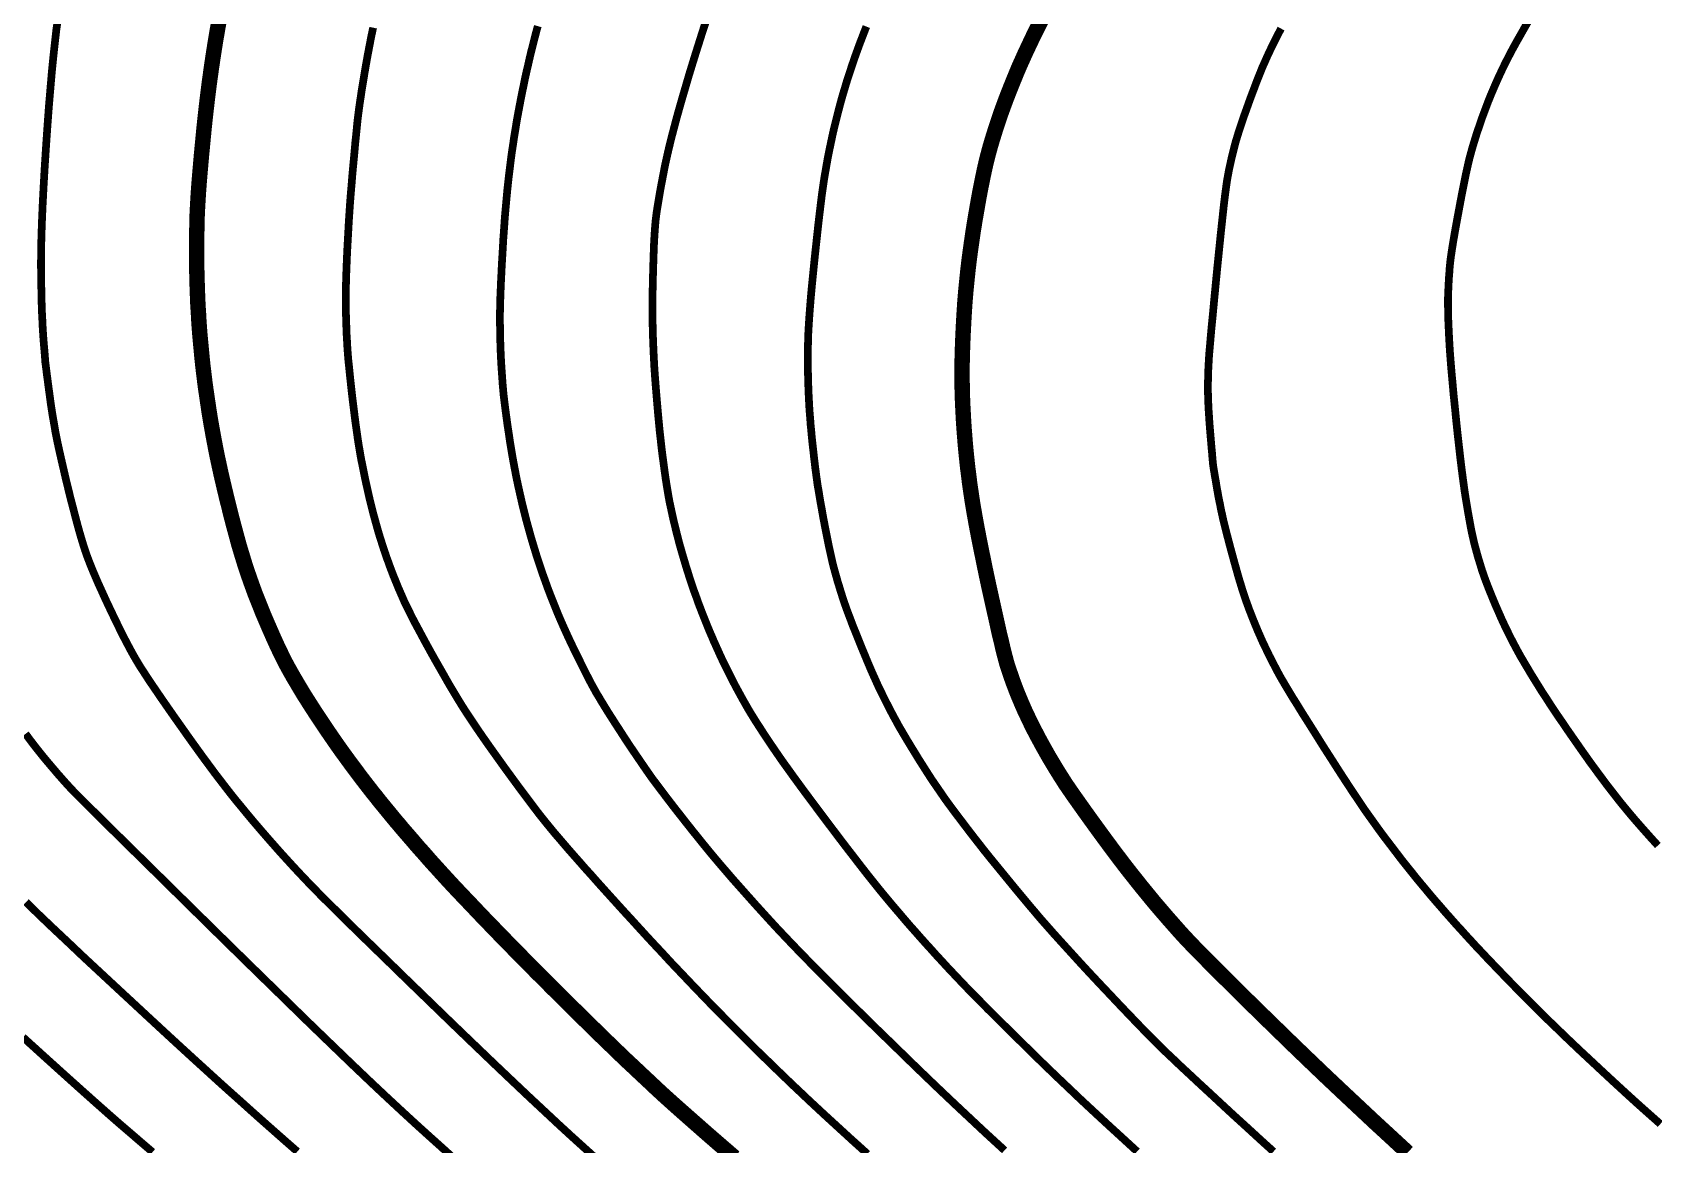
# Model space of a CAD drawing. Extents: x 36524600 to 36525730, y 2746759 to 2747713.
# Drawn here: x 36525133.72 to 36525149.49, y 2747495.48 to 2747506.29 of the extents above; entities that cross this region are included whole.
import ezdxf

# ---------------------------------------------------------------- set-up
doc = ezdxf.new("R2010")
doc.units = 0
doc.header["$LTSCALE"] = 1000
doc.header["$MEASUREMENT"] = 0
doc.layers.add('DGX', color=251, linetype='Continuous')

# ---------------------------------------------------------------- blocks, each defined once
blk = doc.blocks.new('dxt')
at = {"layer": 'DGX', "color": 253, "linetype": 'Continuous', "flags": 128}
for points, const_width in [([(36525143.534, 2747506.416), (36525143.506, 2747506.361), (36525143.479, 2747506.307), (36525143.452, 2747506.252), (36525143.426, 2747506.197), (36525143.4, 2747506.142), (36525143.374, 2747506.087), (36525143.349, 2747506.031), (36525143.324, 2747505.976), (36525143.3, 2747505.92), (36525143.277, 2747505.864), (36525143.254, 2747505.808), (36525143.231, 2747505.751), (36525143.209, 2747505.695), (36525143.187, 2747505.638), (36525143.166, 2747505.581), (36525143.145, 2747505.524), (36525143.125, 2747505.467), (36525143.106, 2747505.409), (36525143.087, 2747505.352), (36525143.069, 2747505.294), (36525143.051, 2747505.236), (36525143.034, 2747505.178), (36525143.017, 2747505.115), (36525142.999, 2747505.046), (36525142.981, 2747504.968), (36525142.963, 2747504.883), (36525142.944, 2747504.79), (36525142.925, 2747504.69), (36525142.906, 2747504.581), (36525142.886, 2747504.466), (36525142.867, 2747504.347), (36525142.85, 2747504.229), (36525142.834, 2747504.113), (36525142.82, 2747503.999), (36525142.808, 2747503.886), (36525142.797, 2747503.775), (36525142.788, 2747503.665), (36525142.781, 2747503.557), (36525142.775, 2747503.452), (36525142.77, 2747503.35), (36525142.766, 2747503.252), (36525142.763, 2747503.159), (36525142.761, 2747503.069), (36525142.76, 2747502.983), (36525142.761, 2747502.9), (36525142.762, 2747502.822), (36525142.764, 2747502.746), (36525142.767, 2747502.67), (36525142.771, 2747502.594), (36525142.775, 2747502.517), (36525142.78, 2747502.441), (36525142.786, 2747502.365), (36525142.792, 2747502.289), (36525142.799, 2747502.213), (36525142.807, 2747502.137), (36525142.815, 2747502.062), (36525142.825, 2747501.986), (36525142.834, 2747501.91), (36525142.845, 2747501.835), (36525142.856, 2747501.759), (36525142.868, 2747501.684), (36525142.881, 2747501.609), (36525142.895, 2747501.53), (36525142.911, 2747501.444), (36525142.929, 2747501.352), (36525142.949, 2747501.252), (36525142.971, 2747501.145), (36525142.994, 2747501.032), (36525143.02, 2747500.911), (36525143.048, 2747500.784), (36525143.076, 2747500.659), (36525143.101, 2747500.547), (36525143.123, 2747500.447), (36525143.144, 2747500.361), (36525143.161, 2747500.287), (36525143.177, 2747500.225), (36525143.19, 2747500.176), (36525143.2, 2747500.14), (36525143.21, 2747500.111), (36525143.22, 2747500.081), (36525143.23, 2747500.052), (36525143.24, 2747500.022), (36525143.25, 2747499.993), (36525143.261, 2747499.963), (36525143.272, 2747499.934), (36525143.283, 2747499.905), (36525143.294, 2747499.876), (36525143.306, 2747499.847), (36525143.318, 2747499.818), (36525143.33, 2747499.79), (36525143.342, 2747499.761), (36525143.355, 2747499.732), (36525143.367, 2747499.704), (36525143.38, 2747499.676), (36525143.394, 2747499.647), (36525143.407, 2747499.619), (36525143.421, 2747499.591), (36525143.434, 2747499.563), (36525143.448, 2747499.535), (36525143.462, 2747499.507), (36525143.477, 2747499.48), (36525143.491, 2747499.452), (36525143.506, 2747499.424), (36525143.521, 2747499.397), (36525143.536, 2747499.369), (36525143.551, 2747499.342), (36525143.566, 2747499.315), (36525143.582, 2747499.287), (36525143.597, 2747499.26), (36525143.613, 2747499.233), (36525143.629, 2747499.206), (36525143.645, 2747499.179), (36525143.661, 2747499.153), (36525143.677, 2747499.126), (36525143.694, 2747499.099), (36525143.71, 2747499.073), (36525143.727, 2747499.046), (36525143.744, 2747499.02), (36525143.762, 2747498.991), (36525143.785, 2747498.957), (36525143.812, 2747498.918), (36525143.842, 2747498.874), (36525143.877, 2747498.825), (36525143.915, 2747498.771), (36525143.957, 2747498.712), (36525144.003, 2747498.648), (36525144.05, 2747498.583), (36525144.095, 2747498.521), (36525144.139, 2747498.461), (36525144.181, 2747498.404), (36525144.221, 2747498.35), (36525144.26, 2747498.298), (36525144.297, 2747498.249), (36525144.332, 2747498.203), (36525144.367, 2747498.158), (36525144.402, 2747498.113), (36525144.437, 2747498.069), (36525144.472, 2747498.025), (36525144.507, 2747497.981), (36525144.543, 2747497.937), (36525144.579, 2747497.893), (36525144.615, 2747497.849), (36525144.651, 2747497.806), (36525144.688, 2747497.763), (36525144.725, 2747497.72), (36525144.762, 2747497.677), (36525144.799, 2747497.635), (36525144.837, 2747497.592), (36525144.874, 2747497.55), (36525144.912, 2747497.508), (36525144.957, 2747497.46), (36525145.017, 2747497.397), (36525145.091, 2747497.322), (36525145.179, 2747497.233), (36525145.282, 2747497.13), (36525145.399, 2747497.014), (36525145.53, 2747496.884), (36525145.676, 2747496.741), (36525145.83, 2747496.591), (36525145.984, 2747496.441), (36525146.14, 2747496.291), (36525146.297, 2747496.141), (36525146.455, 2747495.992), (36525146.615, 2747495.842), (36525146.775, 2747495.692), (36525146.937, 2747495.543), (36525147.094, 2747495.398)], 0.15), ([(36525145.789, 2747495.408), (36525145.66, 2747495.525), (36525145.526, 2747495.648), (36525145.393, 2747495.769), (36525145.271, 2747495.882), (36525145.159, 2747495.986), (36525145.057, 2747496.08), (36525144.965, 2747496.166), (36525144.883, 2747496.242), (36525144.812, 2747496.31), (36525144.75, 2747496.368), (36525144.691, 2747496.426), (36525144.625, 2747496.491), (36525144.553, 2747496.564), (36525144.475, 2747496.644), (36525144.391, 2747496.732), (36525144.3, 2747496.827), (36525144.203, 2747496.93), (36525144.099, 2747497.04), (36525143.996, 2747497.15), (36525143.9, 2747497.254), (36525143.812, 2747497.351), (36525143.73, 2747497.441), (36525143.655, 2747497.524), (36525143.587, 2747497.601), (36525143.526, 2747497.67), (36525143.472, 2747497.734), (36525143.422, 2747497.793), (36525143.372, 2747497.853), (36525143.322, 2747497.913), (36525143.272, 2747497.973), (36525143.223, 2747498.033), (36525143.173, 2747498.094), (36525143.124, 2747498.154), (36525143.074, 2747498.215), (36525143.025, 2747498.275), (36525142.976, 2747498.336), (36525142.928, 2747498.398), (36525142.88, 2747498.459), (36525142.832, 2747498.521), (36525142.785, 2747498.583), (36525142.738, 2747498.645), (36525142.691, 2747498.707), (36525142.645, 2747498.769), (36525142.599, 2747498.832), (36525142.555, 2747498.896), (36525142.511, 2747498.96), (36525142.467, 2747499.024), (36525142.425, 2747499.089), (36525142.383, 2747499.155), (36525142.341, 2747499.221), (36525142.302, 2747499.285), (36525142.265, 2747499.345), (36525142.231, 2747499.401), (36525142.2, 2747499.453), (36525142.172, 2747499.501), (36525142.146, 2747499.545), (36525142.124, 2747499.586), (36525142.104, 2747499.622), (36525142.086, 2747499.656), (36525142.067, 2747499.691), (36525142.05, 2747499.725), (36525142.032, 2747499.76), (36525142.014, 2747499.795), (36525141.997, 2747499.829), (36525141.98, 2747499.864), (36525141.963, 2747499.899), (36525141.945, 2747499.936), (36525141.926, 2747499.978), (36525141.905, 2747500.025), (36525141.882, 2747500.076), (36525141.858, 2747500.132), (36525141.833, 2747500.192), (36525141.806, 2747500.257), (36525141.777, 2747500.327), (36525141.749, 2747500.397), (36525141.723, 2747500.462), (36525141.698, 2747500.523), (36525141.677, 2747500.58), (36525141.657, 2747500.632), (36525141.639, 2747500.68), (36525141.624, 2747500.723), (36525141.61, 2747500.762), (36525141.598, 2747500.799), (36525141.587, 2747500.836), (36525141.575, 2747500.873), (36525141.564, 2747500.91), (36525141.552, 2747500.947), (36525141.542, 2747500.985), (36525141.531, 2747501.022), (36525141.521, 2747501.059), (36525141.51, 2747501.099), (36525141.499, 2747501.144), (36525141.488, 2747501.194), (36525141.476, 2747501.248), (36525141.463, 2747501.307), (36525141.45, 2747501.372), (36525141.436, 2747501.441), (36525141.422, 2747501.514), (36525141.408, 2747501.588), (36525141.396, 2747501.658), (36525141.384, 2747501.722), (36525141.374, 2747501.782), (36525141.365, 2747501.837), (36525141.356, 2747501.888), (36525141.35, 2747501.933), (36525141.344, 2747501.974), (36525141.339, 2747502.014), (36525141.333, 2747502.057), (36525141.328, 2747502.102), (36525141.322, 2747502.149), (36525141.317, 2747502.198), (36525141.311, 2747502.25), (36525141.305, 2747502.304), (36525141.299, 2747502.361), (36525141.294, 2747502.419), (36525141.288, 2747502.477), (36525141.284, 2747502.535), (36525141.279, 2747502.593), (36525141.275, 2747502.651), (36525141.272, 2747502.709), (36525141.269, 2747502.767), (36525141.267, 2747502.826), (36525141.264, 2747502.884), (36525141.263, 2747502.942), (36525141.262, 2747503), (36525141.261, 2747503.058), (36525141.261, 2747503.116), (36525141.261, 2747503.175), (36525141.262, 2747503.233), (36525141.263, 2747503.291), (36525141.265, 2747503.354), (36525141.269, 2747503.427), (36525141.274, 2747503.509), (36525141.281, 2747503.601), (36525141.289, 2747503.702), (36525141.299, 2747503.813), (36525141.311, 2747503.934), (36525141.324, 2747504.064), (36525141.338, 2747504.195), (36525141.351, 2747504.315), (36525141.363, 2747504.426), (36525141.375, 2747504.528), (36525141.386, 2747504.619), (36525141.396, 2747504.701), (36525141.406, 2747504.773), (36525141.415, 2747504.835), (36525141.424, 2747504.893), (36525141.434, 2747504.95), (36525141.444, 2747505.008), (36525141.454, 2747505.065), (36525141.465, 2747505.122), (36525141.477, 2747505.179), (36525141.489, 2747505.236), (36525141.501, 2747505.293), (36525141.514, 2747505.35), (36525141.528, 2747505.406), (36525141.542, 2747505.463), (36525141.556, 2747505.519), (36525141.571, 2747505.576), (36525141.586, 2747505.632), (36525141.602, 2747505.688), (36525141.619, 2747505.744), (36525141.635, 2747505.799), (36525141.653, 2747505.855), (36525141.671, 2747505.91), (36525141.689, 2747505.965), (36525141.708, 2747506.021), (36525141.727, 2747506.075), (36525141.747, 2747506.13), (36525141.767, 2747506.185), (36525141.788, 2747506.239), (36525141.809, 2747506.294), (36525141.83, 2747506.348)], 0.075), ([(36525144.463, 2747495.409), (36525144.318, 2747495.542), (36525144.178, 2747495.67), (36525144.044, 2747495.794), (36525143.915, 2747495.914), (36525143.792, 2747496.031), (36525143.674, 2747496.143), (36525143.561, 2747496.252), (36525143.454, 2747496.356), (36525143.353, 2747496.456), (36525143.258, 2747496.549), (36525143.169, 2747496.637), (36525143.087, 2747496.719), (36525143.011, 2747496.794), (36525142.942, 2747496.864), (36525142.88, 2747496.928), (36525142.823, 2747496.985), (36525142.77, 2747497.04), (36525142.718, 2747497.095), (36525142.665, 2747497.151), (36525142.613, 2747497.206), (36525142.562, 2747497.262), (36525142.51, 2747497.318), (36525142.459, 2747497.375), (36525142.408, 2747497.431), (36525142.357, 2747497.488), (36525142.307, 2747497.545), (36525142.256, 2747497.602), (36525142.206, 2747497.66), (36525142.157, 2747497.718), (36525142.107, 2747497.776), (36525142.058, 2747497.834), (36525142.009, 2747497.893), (36525141.958, 2747497.955), (36525141.901, 2747498.026), (36525141.839, 2747498.104), (36525141.771, 2747498.191), (36525141.698, 2747498.286), (36525141.619, 2747498.388), (36525141.535, 2747498.499), (36525141.445, 2747498.618), (36525141.356, 2747498.737), (36525141.273, 2747498.848), (36525141.196, 2747498.952), (36525141.126, 2747499.048), (36525141.062, 2747499.137), (36525141.004, 2747499.218), (36525140.953, 2747499.292), (36525140.908, 2747499.358), (36525140.868, 2747499.418), (36525140.83, 2747499.475), (36525140.796, 2747499.528), (36525140.764, 2747499.577), (36525140.735, 2747499.623), (36525140.709, 2747499.665), (36525140.686, 2747499.703), (36525140.666, 2747499.738), (36525140.648, 2747499.77), (36525140.629, 2747499.803), (36525140.611, 2747499.836), (36525140.593, 2747499.869), (36525140.575, 2747499.902), (36525140.557, 2747499.935), (36525140.54, 2747499.968), (36525140.523, 2747500.001), (36525140.506, 2747500.035), (36525140.489, 2747500.068), (36525140.472, 2747500.102), (36525140.456, 2747500.136), (36525140.439, 2747500.169), (36525140.423, 2747500.203), (36525140.407, 2747500.237), (36525140.392, 2747500.271), (36525140.376, 2747500.306), (36525140.361, 2747500.34), (36525140.345, 2747500.374), (36525140.331, 2747500.409), (36525140.316, 2747500.443), (36525140.301, 2747500.478), (36525140.287, 2747500.512), (36525140.273, 2747500.547), (36525140.259, 2747500.582), (36525140.245, 2747500.617), (36525140.231, 2747500.652), (36525140.218, 2747500.687), (36525140.204, 2747500.722), (36525140.191, 2747500.757), (36525140.179, 2747500.793), (36525140.166, 2747500.828), (36525140.153, 2747500.863), (36525140.141, 2747500.899), (36525140.129, 2747500.935), (36525140.117, 2747500.971), (36525140.105, 2747501.007), (36525140.094, 2747501.044), (36525140.082, 2747501.08), (36525140.071, 2747501.117), (36525140.06, 2747501.154), (36525140.049, 2747501.191), (36525140.038, 2747501.228), (36525140.028, 2747501.264), (36525140.017, 2747501.301), (36525140.007, 2747501.338), (36525139.998, 2747501.375), (36525139.988, 2747501.412), (36525139.979, 2747501.449), (36525139.97, 2747501.486), (36525139.961, 2747501.523), (36525139.952, 2747501.56), (36525139.944, 2747501.597), (36525139.936, 2747501.634), (36525139.928, 2747501.671), (36525139.92, 2747501.708), (36525139.912, 2747501.748), (36525139.904, 2747501.792), (36525139.896, 2747501.842), (36525139.887, 2747501.896), (36525139.878, 2747501.954), (36525139.869, 2747502.018), (36525139.86, 2747502.086), (36525139.85, 2747502.159), (36525139.84, 2747502.237), (36525139.831, 2747502.32), (36525139.821, 2747502.408), (36525139.812, 2747502.501), (36525139.803, 2747502.599), (36525139.794, 2747502.702), (36525139.785, 2747502.811), (36525139.776, 2747502.924), (36525139.768, 2747503.04), (36525139.762, 2747503.156), (36525139.757, 2747503.271), (36525139.753, 2747503.387), (36525139.751, 2747503.503), (36525139.75, 2747503.618), (36525139.751, 2747503.734), (36525139.753, 2747503.849), (36525139.756, 2747503.96), (36525139.759, 2747504.061), (36525139.762, 2747504.152), (36525139.765, 2747504.234), (36525139.769, 2747504.306), (36525139.773, 2747504.368), (36525139.777, 2747504.421), (36525139.781, 2747504.464), (36525139.786, 2747504.505), (36525139.792, 2747504.55), (36525139.8, 2747504.6), (36525139.809, 2747504.654), (36525139.819, 2747504.714), (36525139.83, 2747504.778), (36525139.843, 2747504.846), (36525139.857, 2747504.919), (36525139.872, 2747504.997), (36525139.89, 2747505.079), (36525139.91, 2747505.166), (36525139.932, 2747505.257), (36525139.957, 2747505.352), (36525139.983, 2747505.451), (36525140.012, 2747505.555), (36525140.043, 2747505.663), (36525140.075, 2747505.772), (36525140.105, 2747505.875), (36525140.135, 2747505.973), (36525140.164, 2747506.067), (36525140.192, 2747506.156), (36525140.219, 2747506.241), (36525140.244, 2747506.32), (36525140.269, 2747506.395)], 0.075), ([(36525149.551, 2747495.676), (36525149.438, 2747495.776), (36525149.326, 2747495.876), (36525149.215, 2747495.977), (36525149.105, 2747496.078), (36525148.995, 2747496.18), (36525148.889, 2747496.279), (36525148.789, 2747496.372), (36525148.697, 2747496.459), (36525148.612, 2747496.54), (36525148.535, 2747496.615), (36525148.464, 2747496.683), (36525148.4, 2747496.745), (36525148.344, 2747496.801), (36525148.291, 2747496.854), (36525148.238, 2747496.907), (36525148.185, 2747496.961), (36525148.133, 2747497.014), (36525148.08, 2747497.068), (36525148.028, 2747497.122), (36525147.976, 2747497.176), (36525147.924, 2747497.23), (36525147.872, 2747497.284), (36525147.821, 2747497.339), (36525147.769, 2747497.393), (36525147.718, 2747497.449), (36525147.667, 2747497.504), (36525147.617, 2747497.56), (36525147.566, 2747497.615), (36525147.516, 2747497.672), (36525147.466, 2747497.728), (36525147.417, 2747497.785), (36525147.368, 2747497.841), (36525147.319, 2747497.898), (36525147.271, 2747497.956), (36525147.223, 2747498.013), (36525147.176, 2747498.07), (36525147.13, 2747498.128), (36525147.083, 2747498.186), (36525147.037, 2747498.244), (36525146.992, 2747498.303), (36525146.947, 2747498.362), (36525146.902, 2747498.421), (36525146.857, 2747498.48), (36525146.813, 2747498.54), (36525146.77, 2747498.6), (36525146.724, 2747498.664), (36525146.673, 2747498.736), (36525146.619, 2747498.817), (36525146.559, 2747498.906), (36525146.496, 2747499.002), (36525146.427, 2747499.108), (36525146.355, 2747499.221), (36525146.277, 2747499.342), (36525146.202, 2747499.462), (36525146.134, 2747499.57), (36525146.073, 2747499.666), (36525146.021, 2747499.751), (36525145.975, 2747499.824), (36525145.938, 2747499.885), (36525145.908, 2747499.935), (36525145.886, 2747499.973), (36525145.867, 2747500.005), (36525145.849, 2747500.037), (36525145.831, 2747500.07), (36525145.814, 2747500.103), (36525145.797, 2747500.135), (36525145.78, 2747500.168), (36525145.763, 2747500.201), (36525145.746, 2747500.234), (36525145.73, 2747500.268), (36525145.714, 2747500.301), (36525145.698, 2747500.334), (36525145.682, 2747500.368), (36525145.667, 2747500.402), (36525145.652, 2747500.436), (36525145.637, 2747500.47), (36525145.623, 2747500.504), (36525145.609, 2747500.538), (36525145.595, 2747500.572), (36525145.581, 2747500.607), (36525145.568, 2747500.641), (36525145.554, 2747500.676), (36525145.542, 2747500.71), (36525145.529, 2747500.745), (36525145.517, 2747500.78), (36525145.504, 2747500.817), (36525145.49, 2747500.859), (36525145.476, 2747500.906), (36525145.46, 2747500.957), (36525145.444, 2747501.012), (36525145.427, 2747501.073), (36525145.409, 2747501.137), (36525145.39, 2747501.207), (36525145.371, 2747501.276), (36525145.354, 2747501.341), (36525145.338, 2747501.402), (36525145.324, 2747501.458), (36525145.311, 2747501.51), (36525145.299, 2747501.558), (36525145.29, 2747501.601), (36525145.281, 2747501.639), (36525145.274, 2747501.676), (36525145.267, 2747501.712), (36525145.259, 2747501.748), (36525145.252, 2747501.785), (36525145.246, 2747501.822), (36525145.239, 2747501.858), (36525145.233, 2747501.895), (36525145.227, 2747501.931), (36525145.221, 2747501.966), (36525145.216, 2747501.996), (36525145.212, 2747502.021), (36525145.208, 2747502.042), (36525145.205, 2747502.058), (36525145.204, 2747502.069), (36525145.202, 2747502.077), (36525145.202, 2747502.079), (36525145.202, 2747502.084), (36525145.2, 2747502.098), (36525145.198, 2747502.122), (36525145.195, 2747502.154), (36525145.192, 2747502.196), (36525145.187, 2747502.247), (36525145.182, 2747502.307), (36525145.176, 2747502.377), (36525145.17, 2747502.449), (36525145.165, 2747502.516), (36525145.161, 2747502.579), (36525145.157, 2747502.637), (36525145.155, 2747502.69), (36525145.153, 2747502.739), (36525145.152, 2747502.783), (36525145.151, 2747502.822), (36525145.151, 2747502.86), (36525145.152, 2747502.897), (36525145.153, 2747502.934), (36525145.154, 2747502.971), (36525145.155, 2747503.008), (36525145.157, 2747503.045), (36525145.159, 2747503.083), (36525145.161, 2747503.12), (36525145.164, 2747503.166), (36525145.17, 2747503.231), (36525145.177, 2747503.314), (36525145.186, 2747503.416), (36525145.198, 2747503.536), (36525145.211, 2747503.675), (36525145.226, 2747503.832), (36525145.243, 2747504.008), (36525145.261, 2747504.184), (36525145.277, 2747504.341), (36525145.292, 2747504.48), (36525145.305, 2747504.6), (36525145.317, 2747504.701), (36525145.328, 2747504.784), (36525145.337, 2747504.848), (36525145.345, 2747504.894), (36525145.352, 2747504.931), (36525145.359, 2747504.967), (36525145.367, 2747505.003), (36525145.375, 2747505.04), (36525145.383, 2747505.076), (36525145.392, 2747505.112), (36525145.401, 2747505.148), (36525145.41, 2747505.184), (36525145.42, 2747505.222), (36525145.433, 2747505.265), (36525145.447, 2747505.311), (36525145.464, 2747505.362), (36525145.482, 2747505.417), (36525145.502, 2747505.477), (36525145.525, 2747505.54), (36525145.549, 2747505.608), (36525145.574, 2747505.676), (36525145.598, 2747505.739), (36525145.62, 2747505.798), (36525145.641, 2747505.852), (36525145.661, 2747505.901), (36525145.679, 2747505.947), (36525145.697, 2747505.987), (36525145.713, 2747506.023), (36525145.728, 2747506.057), (36525145.744, 2747506.091), (36525145.76, 2747506.125), (36525145.776, 2747506.158), (36525145.793, 2747506.192), (36525145.809, 2747506.225), (36525145.826, 2747506.258), (36525145.843, 2747506.291), (36525145.863, 2747506.328)], 0.075), ([(36525148.269, 2747506.404), (36525148.224, 2747506.325), (36525148.185, 2747506.256), (36525148.152, 2747506.198), (36525148.126, 2747506.151), (36525148.107, 2747506.116), (36525148.091, 2747506.085), (36525148.075, 2747506.055), (36525148.06, 2747506.025), (36525148.044, 2747505.994), (36525148.029, 2747505.963), (36525148.014, 2747505.933), (36525148, 2747505.902), (36525147.985, 2747505.871), (36525147.971, 2747505.84), (36525147.957, 2747505.808), (36525147.943, 2747505.777), (36525147.93, 2747505.746), (36525147.916, 2747505.714), (36525147.903, 2747505.683), (36525147.89, 2747505.651), (36525147.877, 2747505.619), (36525147.865, 2747505.587), (36525147.853, 2747505.555), (36525147.841, 2747505.523), (36525147.829, 2747505.491), (36525147.817, 2747505.459), (36525147.806, 2747505.427), (36525147.795, 2747505.395), (36525147.784, 2747505.362), (36525147.773, 2747505.33), (36525147.762, 2747505.297), (36525147.752, 2747505.264), (36525147.742, 2747505.232), (36525147.732, 2747505.199), (36525147.722, 2747505.166), (36525147.713, 2747505.133), (36525147.704, 2747505.1), (36525147.694, 2747505.063), (36525147.683, 2747505.017), (36525147.671, 2747504.963), (36525147.657, 2747504.9), (36525147.643, 2747504.829), (36525147.627, 2747504.749), (36525147.61, 2747504.661), (36525147.592, 2747504.564), (36525147.574, 2747504.467), (36525147.558, 2747504.379), (36525147.544, 2747504.299), (36525147.532, 2747504.227), (36525147.522, 2747504.163), (36525147.514, 2747504.108), (36525147.508, 2747504.061), (36525147.504, 2747504.022), (36525147.501, 2747503.988), (36525147.499, 2747503.953), (36525147.496, 2747503.919), (36525147.494, 2747503.885), (36525147.492, 2747503.85), (36525147.49, 2747503.816), (36525147.489, 2747503.782), (36525147.487, 2747503.747), (36525147.486, 2747503.711), (36525147.486, 2747503.67), (36525147.486, 2747503.625), (36525147.487, 2747503.576), (36525147.488, 2747503.522), (36525147.49, 2747503.464), (36525147.493, 2747503.402), (36525147.496, 2747503.336), (36525147.5, 2747503.263), (36525147.505, 2747503.182), (36525147.512, 2747503.092), (36525147.52, 2747502.993), (36525147.53, 2747502.886), (36525147.54, 2747502.771), (36525147.553, 2747502.646), (36525147.566, 2747502.514), (36525147.58, 2747502.381), (36525147.594, 2747502.257), (36525147.607, 2747502.142), (36525147.62, 2747502.035), (36525147.633, 2747501.937), (36525147.645, 2747501.848), (36525147.657, 2747501.768), (36525147.669, 2747501.696), (36525147.68, 2747501.63), (36525147.691, 2747501.569), (36525147.701, 2747501.513), (36525147.711, 2747501.46), (36525147.721, 2747501.412), (36525147.731, 2747501.368), (36525147.74, 2747501.328), (36525147.749, 2747501.293), (36525147.758, 2747501.26), (36525147.767, 2747501.227), (36525147.776, 2747501.194), (36525147.786, 2747501.161), (36525147.796, 2747501.129), (36525147.806, 2747501.096), (36525147.816, 2747501.063), (36525147.827, 2747501.031), (36525147.839, 2747500.996), (36525147.853, 2747500.958), (36525147.869, 2747500.916), (36525147.887, 2747500.87), (36525147.907, 2747500.821), (36525147.929, 2747500.767), (36525147.953, 2747500.71), (36525147.98, 2747500.649), (36525148.007, 2747500.587), (36525148.036, 2747500.525), (36525148.066, 2747500.463), (36525148.096, 2747500.402), (36525148.128, 2747500.341), (36525148.16, 2747500.281), (36525148.193, 2747500.221), (36525148.228, 2747500.162), (36525148.263, 2747500.103), (36525148.298, 2747500.044), (36525148.334, 2747499.986), (36525148.37, 2747499.928), (36525148.406, 2747499.87), (36525148.444, 2747499.813), (36525148.481, 2747499.755), (36525148.519, 2747499.698), (36525148.557, 2747499.641), (36525148.596, 2747499.585), (36525148.634, 2747499.528), (36525148.673, 2747499.472), (36525148.712, 2747499.416), (36525148.751, 2747499.36), (36525148.79, 2747499.304), (36525148.83, 2747499.248), (36525148.869, 2747499.192), (36525148.91, 2747499.137), (36525148.95, 2747499.082), (36525148.991, 2747499.027), (36525149.032, 2747498.972), (36525149.074, 2747498.918), (36525149.116, 2747498.864), (36525149.158, 2747498.81), (36525149.204, 2747498.754), (36525149.256, 2747498.691), (36525149.314, 2747498.623), (36525149.379, 2747498.549), (36525149.45, 2747498.469), (36525149.527, 2747498.384)], 0.075), ([(36525143.174, 2747495.42), (36525143.078, 2747495.508), (36525142.982, 2747495.596), (36525142.887, 2747495.685), (36525142.792, 2747495.774), (36525142.697, 2747495.863), (36525142.602, 2747495.953), (36525142.505, 2747496.045), (36525142.402, 2747496.144), (36525142.294, 2747496.248), (36525142.18, 2747496.359), (36525142.061, 2747496.475), (36525141.935, 2747496.597), (36525141.805, 2747496.725), (36525141.668, 2747496.859), (36525141.532, 2747496.994), (36525141.403, 2747497.123), (36525141.28, 2747497.248), (36525141.164, 2747497.367), (36525141.054, 2747497.482), (36525140.951, 2747497.591), (36525140.855, 2747497.696), (36525140.765, 2747497.795), (36525140.681, 2747497.889), (36525140.603, 2747497.977), (36525140.53, 2747498.059), (36525140.464, 2747498.136), (36525140.403, 2747498.207), (36525140.348, 2747498.272), (36525140.299, 2747498.331), (36525140.255, 2747498.385), (36525140.215, 2747498.434), (36525140.177, 2747498.482), (36525140.14, 2747498.527), (36525140.106, 2747498.571), (36525140.073, 2747498.612), (36525140.042, 2747498.652), (36525140.013, 2747498.689), (36525139.985, 2747498.724), (36525139.958, 2747498.759), (36525139.932, 2747498.793), (36525139.905, 2747498.828), (36525139.879, 2747498.862), (36525139.853, 2747498.897), (36525139.827, 2747498.931), (36525139.801, 2747498.966), (36525139.775, 2747499), (36525139.747, 2747499.037), (36525139.718, 2747499.079), (36525139.685, 2747499.126), (36525139.65, 2747499.177), (36525139.612, 2747499.233), (36525139.571, 2747499.293), (36525139.527, 2747499.358), (36525139.481, 2747499.428), (36525139.436, 2747499.498), (36525139.393, 2747499.564), (36525139.354, 2747499.625), (36525139.317, 2747499.683), (36525139.285, 2747499.735), (36525139.255, 2747499.784), (36525139.229, 2747499.828), (36525139.205, 2747499.867), (36525139.183, 2747499.907), (36525139.158, 2747499.952), (36525139.132, 2747500.002), (36525139.103, 2747500.058), (36525139.073, 2747500.118), (36525139.041, 2747500.183), (36525139.006, 2747500.253), (36525138.97, 2747500.328), (36525138.933, 2747500.406), (36525138.897, 2747500.485), (36525138.862, 2747500.564), (36525138.828, 2747500.643), (36525138.796, 2747500.723), (36525138.764, 2747500.803), (36525138.733, 2747500.884), (36525138.704, 2747500.965), (36525138.675, 2747501.046), (36525138.648, 2747501.128), (36525138.621, 2747501.21), (36525138.596, 2747501.292), (36525138.571, 2747501.375), (36525138.548, 2747501.458), (36525138.525, 2747501.541), (36525138.504, 2747501.625), (36525138.483, 2747501.709), (36525138.464, 2747501.793), (36525138.445, 2747501.877), (36525138.427, 2747501.962), (36525138.411, 2747502.046), (36525138.395, 2747502.131), (36525138.38, 2747502.217), (36525138.366, 2747502.302), (36525138.354, 2747502.385), (36525138.342, 2747502.462), (36525138.332, 2747502.535), (36525138.323, 2747502.602), (36525138.315, 2747502.663), (36525138.308, 2747502.72), (36525138.302, 2747502.771), (36525138.298, 2747502.817), (36525138.294, 2747502.86), (36525138.291, 2747502.903), (36525138.288, 2747502.946), (36525138.285, 2747502.989), (36525138.282, 2747503.032), (36525138.279, 2747503.076), (36525138.277, 2747503.119), (36525138.275, 2747503.162), (36525138.273, 2747503.205), (36525138.272, 2747503.249), (36525138.27, 2747503.292), (36525138.269, 2747503.335), (36525138.268, 2747503.379), (36525138.268, 2747503.422), (36525138.267, 2747503.465), (36525138.267, 2747503.508), (36525138.267, 2747503.554), (36525138.268, 2747503.606), (36525138.27, 2747503.663), (36525138.271, 2747503.725), (36525138.274, 2747503.792), (36525138.277, 2747503.865), (36525138.281, 2747503.944), (36525138.285, 2747504.028), (36525138.29, 2747504.113), (36525138.295, 2747504.195), (36525138.299, 2747504.275), (36525138.305, 2747504.352), (36525138.31, 2747504.426), (36525138.315, 2747504.498), (36525138.321, 2747504.566), (36525138.327, 2747504.632), (36525138.333, 2747504.697), (36525138.339, 2747504.761), (36525138.346, 2747504.826), (36525138.353, 2747504.89), (36525138.361, 2747504.954), (36525138.369, 2747505.019), (36525138.377, 2747505.083), (36525138.386, 2747505.147), (36525138.396, 2747505.211), (36525138.405, 2747505.275), (36525138.416, 2747505.339), (36525138.426, 2747505.403), (36525138.437, 2747505.467), (36525138.449, 2747505.531), (36525138.461, 2747505.595), (36525138.473, 2747505.658), (36525138.486, 2747505.722), (36525138.499, 2747505.785), (36525138.512, 2747505.849), (36525138.526, 2747505.912), (36525138.541, 2747505.975), (36525138.555, 2747506.038), (36525138.57, 2747506.101), (36525138.586, 2747506.164), (36525138.602, 2747506.227), (36525138.618, 2747506.29), (36525138.635, 2747506.352)], 0.075), ([(36525141.841, 2747495.385), (36525141.768, 2747495.451), (36525141.688, 2747495.523), (36525141.605, 2747495.599), (36525141.522, 2747495.675), (36525141.439, 2747495.751), (36525141.356, 2747495.828), (36525141.274, 2747495.904), (36525141.192, 2747495.982), (36525141.11, 2747496.059), (36525141.029, 2747496.137), (36525140.948, 2747496.215), (36525140.867, 2747496.294), (36525140.786, 2747496.372), (36525140.706, 2747496.451), (36525140.626, 2747496.531), (36525140.547, 2747496.61), (36525140.467, 2747496.69), (36525140.388, 2747496.771), (36525140.309, 2747496.851), (36525140.231, 2747496.932), (36525140.153, 2747497.013), (36525140.075, 2747497.095), (36525139.998, 2747497.176), (36525139.92, 2747497.258), (36525139.844, 2747497.341), (36525139.767, 2747497.423), (36525139.691, 2747497.505), (36525139.618, 2747497.585), (36525139.546, 2747497.664), (36525139.476, 2747497.74), (36525139.408, 2747497.815), (36525139.342, 2747497.888), (36525139.277, 2747497.96), (36525139.215, 2747498.029), (36525139.155, 2747498.097), (36525139.096, 2747498.162), (36525139.041, 2747498.225), (36525138.987, 2747498.286), (36525138.936, 2747498.344), (36525138.887, 2747498.401), (36525138.841, 2747498.455), (36525138.797, 2747498.506), (36525138.752, 2747498.561), (36525138.702, 2747498.622), (36525138.648, 2747498.69), (36525138.59, 2747498.766), (36525138.528, 2747498.849), (36525138.461, 2747498.938), (36525138.39, 2747499.035), (36525138.314, 2747499.139), (36525138.239, 2747499.244), (36525138.169, 2747499.342), (36525138.105, 2747499.433), (36525138.046, 2747499.519), (36525137.993, 2747499.598), (36525137.945, 2747499.67), (36525137.902, 2747499.737), (36525137.865, 2747499.797), (36525137.83, 2747499.855), (36525137.794, 2747499.915), (36525137.757, 2747499.978), (36525137.72, 2747500.044), (36525137.681, 2747500.112), (36525137.641, 2747500.182), (36525137.6, 2747500.255), (36525137.558, 2747500.331), (36525137.518, 2747500.405), (36525137.48, 2747500.476), (36525137.445, 2747500.541), (36525137.413, 2747500.602), (36525137.385, 2747500.659), (36525137.359, 2747500.712), (36525137.336, 2747500.759), (36525137.317, 2747500.803), (36525137.299, 2747500.844), (36525137.281, 2747500.885), (36525137.264, 2747500.927), (36525137.247, 2747500.969), (36525137.23, 2747501.01), (36525137.214, 2747501.052), (36525137.198, 2747501.094), (36525137.183, 2747501.137), (36525137.167, 2747501.179), (36525137.153, 2747501.222), (36525137.138, 2747501.264), (36525137.124, 2747501.307), (36525137.111, 2747501.35), (36525137.097, 2747501.393), (36525137.084, 2747501.436), (36525137.072, 2747501.479), (36525137.06, 2747501.522), (36525137.048, 2747501.566), (36525137.036, 2747501.609), (36525137.025, 2747501.653), (36525137.014, 2747501.697), (36525137.003, 2747501.74), (36525136.993, 2747501.784), (36525136.983, 2747501.828), (36525136.973, 2747501.873), (36525136.963, 2747501.917), (36525136.954, 2747501.961), (36525136.945, 2747502.005), (36525136.936, 2747502.049), (36525136.927, 2747502.094), (36525136.918, 2747502.138), (36525136.91, 2747502.183), (36525136.902, 2747502.23), (36525136.893, 2747502.283), (36525136.884, 2747502.342), (36525136.875, 2747502.406), (36525136.865, 2747502.476), (36525136.855, 2747502.552), (36525136.845, 2747502.634), (36525136.834, 2747502.721), (36525136.824, 2747502.809), (36525136.815, 2747502.891), (36525136.807, 2747502.967), (36525136.8, 2747503.037), (36525136.793, 2747503.102), (36525136.788, 2747503.162), (36525136.784, 2747503.216), (36525136.781, 2747503.264), (36525136.779, 2747503.309), (36525136.776, 2747503.354), (36525136.774, 2747503.4), (36525136.773, 2747503.445), (36525136.771, 2747503.491), (36525136.77, 2747503.536), (36525136.769, 2747503.582), (36525136.768, 2747503.627), (36525136.768, 2747503.675), (36525136.768, 2747503.729), (36525136.769, 2747503.789), (36525136.77, 2747503.854), (36525136.772, 2747503.925), (36525136.775, 2747504.002), (36525136.778, 2747504.084), (36525136.782, 2747504.172), (36525136.787, 2747504.263), (36525136.792, 2747504.353), (36525136.797, 2747504.444), (36525136.803, 2747504.535), (36525136.809, 2747504.626), (36525136.816, 2747504.717), (36525136.824, 2747504.808), (36525136.831, 2747504.898), (36525136.839, 2747504.986), (36525136.847, 2747505.069), (36525136.854, 2747505.145), (36525136.86, 2747505.216), (36525136.867, 2747505.281), (36525136.873, 2747505.341), (36525136.878, 2747505.394), (36525136.883, 2747505.442), (36525136.889, 2747505.49), (36525136.896, 2747505.544), (36525136.904, 2747505.603), (36525136.914, 2747505.667), (36525136.924, 2747505.737), (36525136.937, 2747505.813), (36525136.95, 2747505.894), (36525136.965, 2747505.981), (36525136.981, 2747506.07), (36525136.998, 2747506.159), (36525137.015, 2747506.248), (36525137.034, 2747506.337)], 0.075), ([(36525140.547, 2747495.352), (36525140.409, 2747495.471), (36525140.28, 2747495.583), (36525140.162, 2747495.687), (36525140.053, 2747495.783), (36525139.954, 2747495.871), (36525139.865, 2747495.951), (36525139.786, 2747496.024), (36525139.713, 2747496.093), (36525139.639, 2747496.162), (36525139.566, 2747496.231), (36525139.492, 2747496.3), (36525139.419, 2747496.37), (36525139.347, 2747496.44), (36525139.274, 2747496.51), (36525139.202, 2747496.581), (36525139.13, 2747496.651), (36525139.058, 2747496.722), (36525138.986, 2747496.793), (36525138.914, 2747496.864), (36525138.843, 2747496.935), (36525138.771, 2747497.006), (36525138.7, 2747497.078), (36525138.628, 2747497.149), (36525138.557, 2747497.221), (36525138.486, 2747497.293), (36525138.415, 2747497.365), (36525138.345, 2747497.437), (36525138.274, 2747497.509), (36525138.204, 2747497.582), (36525138.134, 2747497.654), (36525138.064, 2747497.727), (36525137.997, 2747497.798), (36525137.934, 2747497.864), (36525137.875, 2747497.926), (36525137.821, 2747497.983), (36525137.772, 2747498.036), (36525137.727, 2747498.085), (36525137.687, 2747498.129), (36525137.651, 2747498.169), (36525137.617, 2747498.206), (36525137.583, 2747498.244), (36525137.55, 2747498.282), (36525137.517, 2747498.32), (36525137.483, 2747498.357), (36525137.45, 2747498.395), (36525137.417, 2747498.434), (36525137.384, 2747498.472), (36525137.351, 2747498.51), (36525137.318, 2747498.548), (36525137.286, 2747498.587), (36525137.253, 2747498.625), (36525137.221, 2747498.664), (36525137.189, 2747498.703), (36525137.157, 2747498.742), (36525137.125, 2747498.781), (36525137.093, 2747498.82), (36525137.062, 2747498.86), (36525137.03, 2747498.899), (36525136.999, 2747498.939), (36525136.968, 2747498.979), (36525136.938, 2747499.018), (36525136.907, 2747499.058), (36525136.877, 2747499.099), (36525136.847, 2747499.139), (36525136.817, 2747499.179), (36525136.787, 2747499.22), (36525136.758, 2747499.26), (36525136.728, 2747499.301), (36525136.699, 2747499.342), (36525136.67, 2747499.383), (36525136.642, 2747499.424), (36525136.613, 2747499.466), (36525136.585, 2747499.507), (36525136.557, 2747499.549), (36525136.529, 2747499.591), (36525136.501, 2747499.633), (36525136.473, 2747499.675), (36525136.446, 2747499.717), (36525136.419, 2747499.759), (36525136.392, 2747499.802), (36525136.365, 2747499.844), (36525136.339, 2747499.887), (36525136.313, 2747499.93), (36525136.288, 2747499.973), (36525136.262, 2747500.016), (36525136.238, 2747500.059), (36525136.213, 2747500.103), (36525136.188, 2747500.149), (36525136.161, 2747500.202), (36525136.132, 2747500.261), (36525136.101, 2747500.326), (36525136.069, 2747500.396), (36525136.035, 2747500.473), (36525135.999, 2747500.556), (36525135.961, 2747500.645), (36525135.924, 2747500.738), (36525135.887, 2747500.831), (36525135.853, 2747500.924), (36525135.82, 2747501.018), (36525135.788, 2747501.113), (36525135.759, 2747501.208), (36525135.73, 2747501.304), (36525135.704, 2747501.4), (36525135.678, 2747501.496), (36525135.654, 2747501.588), (36525135.632, 2747501.677), (36525135.61, 2747501.764), (36525135.59, 2747501.847), (36525135.571, 2747501.928), (36525135.553, 2747502.006), (36525135.537, 2747502.08), (36525135.521, 2747502.154), (36525135.506, 2747502.227), (36525135.492, 2747502.301), (36525135.478, 2747502.375), (36525135.465, 2747502.448), (36525135.452, 2747502.522), (36525135.44, 2747502.596), (36525135.429, 2747502.67), (36525135.418, 2747502.745), (36525135.407, 2747502.819), (36525135.397, 2747502.893), (36525135.388, 2747502.968), (36525135.379, 2747503.042), (36525135.371, 2747503.117), (36525135.364, 2747503.191), (36525135.357, 2747503.266), (36525135.35, 2747503.341), (36525135.344, 2747503.416), (36525135.339, 2747503.49), (36525135.335, 2747503.565), (36525135.33, 2747503.64), (36525135.327, 2747503.715), (36525135.324, 2747503.79), (36525135.322, 2747503.865), (36525135.32, 2747503.94), (36525135.318, 2747504.015), (36525135.318, 2747504.09), (36525135.317, 2747504.166), (36525135.317, 2747504.241), (36525135.318, 2747504.317), (36525135.32, 2747504.393), (36525135.321, 2747504.468), (36525135.324, 2747504.549), (36525135.329, 2747504.639), (36525135.335, 2747504.738), (36525135.343, 2747504.846), (36525135.353, 2747504.963), (36525135.364, 2747505.09), (36525135.377, 2747505.226), (36525135.391, 2747505.372), (36525135.407, 2747505.52), (36525135.424, 2747505.665), (36525135.442, 2747505.807), (36525135.461, 2747505.945), (36525135.481, 2747506.08), (36525135.502, 2747506.212), (36525135.524, 2747506.341), (36525135.547, 2747506.466)], 0.15), ([(36525139.188, 2747495.353), (36525139.072, 2747495.458), (36525138.956, 2747495.563), (36525138.833, 2747495.676), (36525138.697, 2747495.803), (36525138.546, 2747495.944), (36525138.382, 2747496.099), (36525138.204, 2747496.268), (36525138.012, 2747496.452), (36525137.806, 2747496.65), (36525137.587, 2747496.862), (36525137.371, 2747497.071), (36525137.177, 2747497.26), (36525137.004, 2747497.428), (36525136.853, 2747497.575), (36525136.724, 2747497.702), (36525136.616, 2747497.809), (36525136.53, 2747497.894), (36525136.466, 2747497.96), (36525136.412, 2747498.015), (36525136.359, 2747498.071), (36525136.306, 2747498.127), (36525136.254, 2747498.183), (36525136.202, 2747498.24), (36525136.15, 2747498.297), (36525136.099, 2747498.354), (36525136.048, 2747498.412), (36525135.997, 2747498.47), (36525135.947, 2747498.528), (36525135.897, 2747498.586), (36525135.847, 2747498.645), (36525135.798, 2747498.704), (36525135.749, 2747498.764), (36525135.7, 2747498.823), (36525135.652, 2747498.883), (36525135.603, 2747498.946), (36525135.55, 2747499.015), (36525135.494, 2747499.088), (36525135.435, 2747499.168), (36525135.373, 2747499.252), (36525135.308, 2747499.342), (36525135.239, 2747499.438), (36525135.168, 2747499.539), (36525135.097, 2747499.639), (36525135.033, 2747499.731), (36525134.974, 2747499.816), (36525134.921, 2747499.894), (36525134.873, 2747499.964), (36525134.832, 2747500.026), (36525134.796, 2747500.082), (36525134.765, 2747500.129), (36525134.737, 2747500.176), (36525134.706, 2747500.229), (36525134.673, 2747500.289), (36525134.638, 2747500.355), (36525134.601, 2747500.426), (36525134.562, 2747500.505), (36525134.521, 2747500.589), (36525134.478, 2747500.679), (36525134.435, 2747500.77), (36525134.396, 2747500.856), (36525134.36, 2747500.935), (36525134.328, 2747501.009), (36525134.299, 2747501.078), (36525134.274, 2747501.141), (36525134.252, 2747501.199), (36525134.234, 2747501.25), (36525134.217, 2747501.303), (36525134.199, 2747501.362), (36525134.18, 2747501.427), (36525134.16, 2747501.499), (36525134.139, 2747501.578), (36525134.117, 2747501.663), (36525134.093, 2747501.754), (36525134.069, 2747501.852), (36525134.045, 2747501.95), (36525134.024, 2747502.042), (36525134.004, 2747502.128), (36525133.986, 2747502.207), (36525133.97, 2747502.28), (36525133.956, 2747502.347), (36525133.944, 2747502.408), (36525133.935, 2747502.463), (36525133.926, 2747502.514), (36525133.917, 2747502.565), (36525133.909, 2747502.617), (36525133.901, 2747502.668), (36525133.894, 2747502.72), (36525133.887, 2747502.772), (36525133.88, 2747502.823), (36525133.873, 2747502.875), (36525133.867, 2747502.923), (36525133.861, 2747502.966), (36525133.857, 2747503.001), (36525133.853, 2747503.031), (36525133.85, 2747503.054), (36525133.848, 2747503.07), (36525133.847, 2747503.08), (36525133.846, 2747503.084), (36525133.846, 2747503.088), (36525133.845, 2747503.098), (36525133.844, 2747503.114), (36525133.842, 2747503.138), (36525133.84, 2747503.167), (36525133.837, 2747503.203), (36525133.833, 2747503.246), (36525133.829, 2747503.295), (36525133.825, 2747503.35), (36525133.821, 2747503.412), (36525133.818, 2747503.481), (36525133.814, 2747503.556), (36525133.811, 2747503.638), (36525133.809, 2747503.726), (36525133.807, 2747503.821), (36525133.805, 2747503.923), (36525133.804, 2747504.034), (36525133.805, 2747504.159), (36525133.808, 2747504.296), (36525133.813, 2747504.447), (36525133.82, 2747504.61), (36525133.829, 2747504.787), (36525133.84, 2747504.977), (36525133.853, 2747505.18), (36525133.867, 2747505.383), (36525133.881, 2747505.572), (36525133.896, 2747505.749), (36525133.91, 2747505.912), (36525133.925, 2747506.062), (36525133.94, 2747506.199), (36525133.954, 2747506.322), (36525133.97, 2747506.432)], 0.075), ([(36525137.825, 2747495.336), (36525137.698, 2747495.451), (36525137.571, 2747495.565), (36525137.444, 2747495.68), (36525137.318, 2747495.796), (36525137.179, 2747495.925), (36525137.015, 2747496.079), (36525136.827, 2747496.258), (36525136.613, 2747496.464), (36525136.375, 2747496.694), (36525136.112, 2747496.951), (36525135.823, 2747497.233), (36525135.51, 2747497.54), (36525135.203, 2747497.842), (36525134.935, 2747498.106), (36525134.705, 2747498.332), (36525134.513, 2747498.521), (36525134.359, 2747498.673), (36525134.244, 2747498.787), (36525134.167, 2747498.864), (36525134.128, 2747498.903), (36525134.107, 2747498.925), (36525134.084, 2747498.95), (36525134.059, 2747498.977), (36525134.031, 2747499.008), (36525134.002, 2747499.041), (36525133.97, 2747499.077), (36525133.937, 2747499.116), (36525133.901, 2747499.158), (36525133.864, 2747499.202), (36525133.828, 2747499.245), (36525133.792, 2747499.29), (36525133.757, 2747499.334), (36525133.722, 2747499.379), (36525133.688, 2747499.424), (36525133.654, 2747499.47)], 0.075), ([(36525136.297, 2747495.408), (36525136.185, 2747495.506), (36525136.074, 2747495.604), (36525135.963, 2747495.702), (36525135.852, 2747495.801), (36525135.742, 2747495.9), (36525135.631, 2747495.999), (36525135.521, 2747496.098), (36525135.407, 2747496.202), (36525135.285, 2747496.313), (36525135.155, 2747496.432), (36525135.017, 2747496.559), (36525134.871, 2747496.694), (36525134.717, 2747496.837), (36525134.555, 2747496.987), (36525134.385, 2747497.145), (36525134.216, 2747497.302), (36525134.06, 2747497.45), (36525133.914, 2747497.587), (36525133.78, 2747497.715), (36525133.658, 2747497.834)], 0.075), ([(36525134.889, 2747495.403), (36525134.785, 2747495.492), (36525134.682, 2747495.581), (36525134.578, 2747495.67), (36525134.466, 2747495.768), (36525134.335, 2747495.884), (36525134.186, 2747496.017), (36525134.019, 2747496.167), (36525133.833, 2747496.335), (36525133.629, 2747496.52)], 0.075)]:
    blk.add_lwpolyline(points, dxfattribs=dict(at, const_width=const_width))

msp = doc.modelspace()

# ---------------------------------------------------------------- block references
msp.add_blockref('dxt', (0, 0))

doc.saveas('drawing.dxf')
